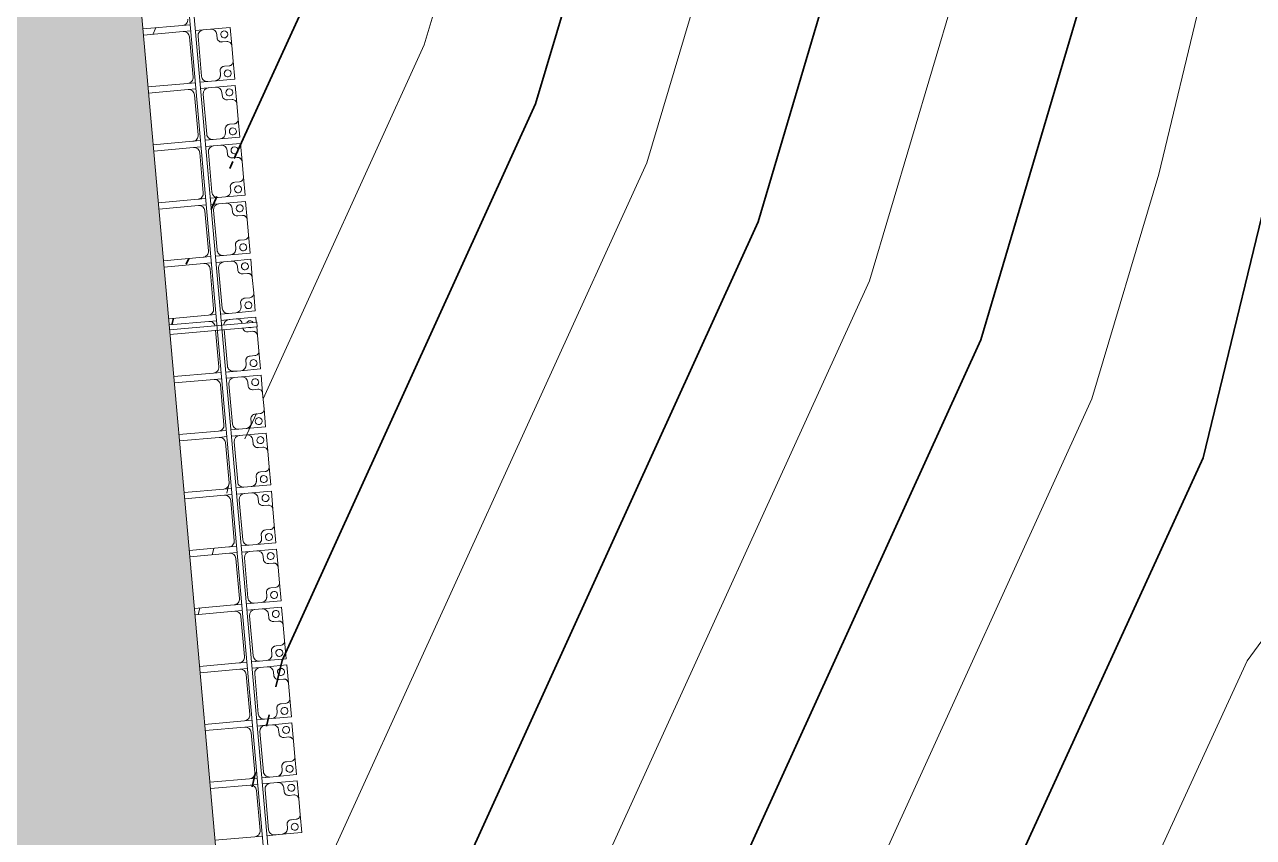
# Model space of a CAD drawing. Header units: millimetres. Extents: x -861324 to 439029, y -308065 to 694685.
# Drawn here: x -13689 to -3133, y 65392 to 72377 of the extents above; entities that cross this region are included whole.
import ezdxf

# ---------------------------------------------------------------- set-up
doc = ezdxf.new("R2010")
doc.units = ezdxf.units.MM
for name, color, linetype, lineweight in [('A-DETL-GENF', 92, 'Continuous', 9), ('A-DETL-THIN', 151, 'Continuous', 9), ('A-GENM', 13, 'Continuous', 9), ('C-TOPO-MAJR', 7, 'Continuous', 35), ('C-TOPO-MINR', 7, 'Continuous', 9), ('S-BEAM', 12, 'Continuous', 9)]:
    doc.layers.add(name, color=color, linetype=linetype, lineweight=lineweight)

# ---------------------------------------------------------------- blocks, each defined once
blk = doc.blocks.new('Dầm C52 - Dầm C52-21055-BỐ TRÍ BÈ PIN HỒ BẢN MÒNG')
at = {"layer": 'S-BEAM', "color": 7}
for p, q in [((-63556, 20), (63556, 20)), ((63556, -20), (-63556, -20))]:
    blk.add_line(p, q, dxfattribs=at)
blk = doc.blocks.new('Dầm C52 - Hộp 40x60-15957-BỐ TRÍ BÈ PIN HỒ BẢN MÒNG')
at = {"layer": 'S-BEAM', "color": 7}
for p, q in [((36408, 20), (37160, 20)), ((37160, 20), (37160, -20)), ((37160, -20), (36408, -20))]:
    blk.add_line(p, q, dxfattribs=at)
blk = doc.blocks.new('Dai phaodi lai - DẢI PHAO ĐI LẠI-21666-BỐ TRÍ BÈ PIN HỒ BẢN MÒNG')
at = {"layer": 'A-GENM', "color": 9}
for p, q in [((97777, 748), (97933, 748)), ((97777, 579), (97777, 748)), ((97777, 748), (97777, 579)), ((97933, 748), (97777, 748)), ((98067, 748), (98223, 748)), ((98223, 748), (98067, 748)), ((98223, 748), (98223, 579)), ((98223, 579), (98223, 748)), ((98277, 748), (98433, 748)), ((98277, 579), (98277, 748)), ((98277, 748), (98277, 579)), ((98433, 748), (98277, 748)), ((98567, 748), (98723, 748)), ((98723, 748), (98567, 748)), ((98723, 748), (98723, 579)), ((98723, 579), (98723, 748)), ((98777, 748), (98933, 748)), ((98777, 579), (98777, 748)), ((98777, 748), (98777, 579)), ((98933, 748), (98777, 748)), ((99067, 748), (99223, 748)), ((99223, 748), (99067, 748)), ((99223, 748), (99223, 579)), ((99223, 579), (99223, 748)), ((99277, 748), (99433, 748)), ((99277, 579), (99277, 748)), ((99277, 748), (99277, 579)), ((99433, 748), (99277, 748)), ((99567, 748), (99723, 748)), ((99723, 748), (99567, 748)), ((99723, 748), (99723, 579)), ((99723, 579), (99723, 748)), ((99777, 748), (99933, 748)), ((99777, 579), (99777, 748)), ((99777, 748), (99777, 579)), ((99933, 748), (99777, 748)), ((100067, 748), (100223, 748)), ((100223, 748), (100067, 748)), ((100223, 748), (100223, 579)), ((100223, 579), (100223, 748)), ((100277, 748), (100318, 748)), ((100277, 579), (100277, 748)), ((100277, 748), (100277, 579)), ((100318, 748), (100277, 748)), ((100358, 748), (100433, 748)), ((100433, 748), (100358, 748)), ((100567, 748), (100723, 748)), ((100723, 748), (100567, 748)), ((100723, 748), (100723, 579)), ((100723, 579), (100723, 748)), ((100777, 748), (100933, 748)), ((100777, 579), (100777, 748)), ((100777, 748), (100777, 579)), ((100933, 748), (100777, 748)), ((101067, 748), (101223, 748)), ((101223, 748), (101067, 748)), ((101223, 748), (101223, 579)), ((101223, 579), (101223, 748)), ((101277, 748), (101433, 748)), ((101277, 579), (101277, 748)), ((101277, 748), (101277, 579)), ((101433, 748), (101277, 748)), ((101567, 748), (101723, 748)), ((101723, 748), (101567, 748)), ((101723, 748), (101723, 579)), ((101723, 579), (101723, 748)), ((101777, 748), (101933, 748)), ((101777, 579), (101777, 748)), ((101777, 748), (101777, 579)), ((101933, 748), (101777, 748)), ((102067, 748), (102223, 748)), ((102223, 748), (102067, 748)), ((102223, 748), (102223, 579)), ((102223, 579), (102223, 748)), ((102277, 748), (102433, 748)), ((102277, 579), (102277, 748)), ((102277, 748), (102277, 579)), ((102433, 748), (102277, 748)), ((102567, 748), (102723, 748)), ((102723, 748), (102567, 748)), ((102723, 748), (102723, 579)), ((102723, 579), (102723, 748)), ((102777, 748), (102933, 748)), ((102777, 579), (102777, 748)), ((102777, 748), (102777, 579)), ((102933, 748), (102777, 748)), ((103067, 748), (103223, 748)), ((103223, 748), (103067, 748)), ((103223, 748), (103223, 579)), ((103223, 579), (103223, 748)), ((103277, 748), (103433, 748)), ((103277, 579), (103277, 748)), ((103277, 748), (103277, 579)), ((103433, 748), (103277, 748)), ((103567, 748), (103723, 748)), ((103723, 748), (103567, 748)), ((103723, 748), (103723, 579)), ((103723, 579), (103723, 748)), ((103777, 748), (103933, 748)), ((103777, 579), (103777, 748)), ((103777, 748), (103777, 579)), ((103933, 748), (103777, 748)), ((104067, 748), (104223, 748)), ((104223, 748), (104067, 748)), ((104223, 748), (104223, 579)), ((104223, 579), (104223, 748)), ((104277, 748), (104433, 748)), ((104277, 579), (104277, 748)), ((104277, 748), (104277, 579)), ((104433, 748), (104277, 748)), ((104567, 748), (104723, 748)), ((104723, 748), (104567, 748)), ((104723, 748), (104723, 579)), ((104723, 579), (104723, 748)), ((97895, 671), (97895, 710)), ((97895, 710), (97895, 671)), ((97895, 671), (97895, 710)), ((98395, 671), (98395, 710)), ((98395, 710), (98395, 671)), ((98395, 671), (98395, 710)), ((98895, 671), (98895, 710)), ((98895, 710), (98895, 671)), ((98895, 671), (98895, 710)), ((99395, 671), (99395, 710)), ((99395, 710), (99395, 671)), ((99395, 671), (99395, 710)), ((99895, 671), (99895, 710)), ((99895, 710), (99895, 671)), ((99895, 671), (99895, 710)), ((100395, 671), (100395, 710)), ((100395, 710), (100395, 671)), ((100395, 671), (100395, 710)), ((100895, 671), (100895, 710)), ((100895, 710), (100895, 671)), ((100895, 671), (100895, 710)), ((101395, 671), (101395, 710)), ((101395, 710), (101395, 671)), ((101395, 671), (101395, 710)), ((101895, 671), (101895, 710)), ((101895, 710), (101895, 671)), ((101895, 671), (101895, 710)), ((102395, 671), (102395, 710)), ((102395, 710), (102395, 671)), ((102395, 671), (102395, 710)), ((102895, 671), (102895, 710)), ((102895, 710), (102895, 671)), ((102895, 671), (102895, 710)), ((103395, 671), (103395, 710)), ((103395, 710), (103395, 671)), ((103395, 671), (103395, 710)), ((103895, 671), (103895, 710)), ((103895, 710), (103895, 671)), ((103895, 671), (103895, 710)), ((104395, 671), (104395, 710)), ((104395, 710), (104395, 671)), ((104395, 671), (104395, 710)), ((97777, 448), (97777, 579)), ((97827, 629), (97864, 629)), ((97864, 629), (97827, 629)), ((97827, 629), (97864, 629)), ((98136, 629), (98173, 629)), ((98173, 629), (98136, 629)), ((98136, 629), (98173, 629)), ((98223, 579), (98223, 448)), ((98277, 448), (98277, 579)), ((98327, 629), (98364, 629)), ((98364, 629), (98327, 629)), ((98327, 629), (98364, 629)), ((98636, 629), (98673, 629)), ((98673, 629), (98636, 629)), ((98636, 629), (98673, 629)), ((98723, 579), (98723, 448)), ((98777, 448), (98777, 579)), ((98827, 629), (98864, 629)), ((98864, 629), (98827, 629)), ((98827, 629), (98864, 629)), ((99136, 629), (99173, 629)), ((99173, 629), (99136, 629)), ((99136, 629), (99173, 629)), ((99223, 579), (99223, 448)), ((99277, 448), (99277, 579)), ((99327, 629), (99364, 629)), ((99364, 629), (99327, 629)), ((99327, 629), (99364, 629)), ((99636, 629), (99673, 629)), ((99673, 629), (99636, 629)), ((99636, 629), (99673, 629)), ((99723, 579), (99723, 448)), ((99777, 448), (99777, 579)), ((99827, 629), (99864, 629)), ((99864, 629), (99827, 629)), ((99827, 629), (99864, 629)), ((100136, 629), (100173, 629)), ((100173, 629), (100136, 629)), ((100136, 629), (100173, 629)), ((100223, 579), (100223, 448)), ((100277, 448), (100277, 579)), ((100636, 629), (100673, 629)), ((100673, 629), (100636, 629)), ((100636, 629), (100673, 629)), ((100723, 579), (100723, 448)), ((100777, 448), (100777, 579)), ((100827, 629), (100864, 629)), ((100864, 629), (100827, 629)), ((100827, 629), (100864, 629)), ((101136, 629), (101173, 629)), ((101173, 629), (101136, 629)), ((101136, 629), (101173, 629)), ((101223, 579), (101223, 448)), ((101277, 448), (101277, 579)), ((101327, 629), (101364, 629)), ((101364, 629), (101327, 629)), ((101327, 629), (101364, 629)), ((101636, 629), (101673, 629)), ((101673, 629), (101636, 629)), ((101636, 629), (101673, 629)), ((101723, 579), (101723, 448)), ((101777, 448), (101777, 579)), ((101827, 629), (101864, 629)), ((101864, 629), (101827, 629)), ((101827, 629), (101864, 629)), ((102136, 629), (102173, 629)), ((102173, 629), (102136, 629)), ((102136, 629), (102173, 629)), ((102223, 579), (102223, 448)), ((102277, 448), (102277, 579)), ((102327, 629), (102364, 629)), ((102364, 629), (102327, 629)), ((102327, 629), (102364, 629)), ((102636, 629), (102673, 629)), ((102673, 629), (102636, 629)), ((102636, 629), (102673, 629)), ((102723, 579), (102723, 448)), ((102777, 448), (102777, 579)), ((102827, 629), (102864, 629)), ((102864, 629), (102827, 629)), ((102827, 629), (102864, 629)), ((103136, 629), (103173, 629)), ((103173, 629), (103136, 629)), ((103136, 629), (103173, 629)), ((103223, 579), (103223, 448)), ((103277, 448), (103277, 579)), ((103327, 629), (103364, 629)), ((103364, 629), (103327, 629)), ((103327, 629), (103364, 629)), ((103636, 629), (103673, 629)), ((103673, 629), (103636, 629)), ((103636, 629), (103673, 629)), ((103723, 579), (103723, 448)), ((103777, 448), (103777, 579)), ((103827, 629), (103864, 629)), ((103864, 629), (103827, 629)), ((103827, 629), (103864, 629)), ((104136, 629), (104173, 629)), ((104173, 629), (104136, 629)), ((104136, 629), (104173, 629)), ((104223, 579), (104223, 448)), ((104277, 448), (104277, 579)), ((104327, 629), (104364, 629)), ((104364, 629), (104327, 629)), ((104327, 629), (104364, 629)), ((104636, 629), (104673, 629)), ((104673, 629), (104636, 629)), ((104636, 629), (104673, 629)), ((104723, 579), (104723, 448)), ((97723, 408), (97723, 343)), ((97777, 343), (97777, 408)), ((98223, 408), (98223, 343)), ((98277, 343), (98277, 408)), ((98723, 408), (98723, 343)), ((98777, 343), (98777, 408)), ((99223, 408), (99223, 343)), ((99277, 343), (99277, 408)), ((99723, 408), (99723, 343)), ((99777, 343), (99777, 408)), ((100223, 408), (100223, 343)), ((100277, 343), (100277, 408)), ((100723, 408), (100723, 343)), ((100777, 343), (100777, 408)), ((101223, 408), (101223, 343)), ((101277, 343), (101277, 408)), ((101723, 408), (101723, 343)), ((101777, 343), (101777, 408)), ((102223, 408), (102223, 343)), ((102277, 343), (102277, 408)), ((102723, 408), (102723, 343)), ((102777, 343), (102777, 408)), ((103223, 408), (103223, 343)), ((103277, 343), (103277, 408)), ((103723, 408), (103723, 343)), ((103777, 343), (103777, 408)), ((104223, 408), (104223, 343)), ((104277, 343), (104277, 408)), ((104723, 408), (104723, 343))]:
    blk.add_line(p, q, dxfattribs=at)
at = {"layer": 'A-GENM', "color": 7}
for p, q in [((98067, 748), (97933, 748)), ((98567, 748), (98433, 748)), ((99067, 748), (98933, 748)), ((99567, 748), (99433, 748)), ((100067, 748), (99933, 748)), ((100567, 748), (100433, 748)), ((101067, 748), (100933, 748)), ((101567, 748), (101433, 748)), ((102067, 748), (101933, 748)), ((102567, 748), (102433, 748)), ((103067, 748), (102933, 748)), ((103567, 748), (103433, 748)), ((104067, 748), (103933, 748)), ((104567, 748), (104433, 748)), ((97895, 710), (97895, 671)), ((98105, 671), (98105, 710)), ((98395, 710), (98395, 671)), ((98605, 671), (98605, 710)), ((98895, 710), (98895, 671)), ((99105, 671), (99105, 710)), ((99395, 710), (99395, 671)), ((99605, 671), (99605, 710)), ((99895, 710), (99895, 671)), ((100105, 671), (100105, 710)), ((100395, 710), (100395, 671)), ((100605, 671), (100605, 710)), ((100895, 710), (100895, 671)), ((101105, 671), (101105, 710)), ((101395, 710), (101395, 671)), ((101605, 671), (101605, 710)), ((101895, 710), (101895, 671)), ((102105, 671), (102105, 710)), ((102395, 710), (102395, 671)), ((102605, 671), (102605, 710)), ((102895, 710), (102895, 671)), ((103105, 671), (103105, 710)), ((103395, 710), (103395, 671)), ((103605, 671), (103605, 710)), ((103895, 710), (103895, 671)), ((104105, 671), (104105, 710)), ((104395, 710), (104395, 671)), ((104605, 671), (104605, 710)), ((97777, 579), (97777, 517)), ((97864, 629), (97827, 629)), ((98173, 629), (98136, 629)), ((98223, 517), (98223, 579)), ((98277, 579), (98277, 517)), ((98364, 629), (98327, 629)), ((98673, 629), (98636, 629)), ((98723, 517), (98723, 579)), ((98777, 579), (98777, 517)), ((98864, 629), (98827, 629)), ((99173, 629), (99136, 629)), ((99223, 517), (99223, 579)), ((99277, 579), (99277, 517)), ((99364, 629), (99327, 629)), ((99673, 629), (99636, 629)), ((99723, 517), (99723, 579)), ((99777, 579), (99777, 517)), ((99864, 629), (99827, 629)), ((100173, 629), (100136, 629)), ((100223, 517), (100223, 579)), ((100277, 579), (100277, 517)), ((100673, 629), (100636, 629)), ((100723, 517), (100723, 579)), ((100777, 579), (100777, 517)), ((100864, 629), (100827, 629)), ((101173, 629), (101136, 629)), ((101223, 517), (101223, 579)), ((101277, 579), (101277, 517)), ((101364, 629), (101327, 629)), ((101673, 629), (101636, 629)), ((101723, 517), (101723, 579)), ((101777, 579), (101777, 517)), ((101864, 629), (101827, 629)), ((102173, 629), (102136, 629)), ((102223, 517), (102223, 579)), ((102277, 579), (102277, 517)), ((102364, 629), (102327, 629)), ((102673, 629), (102636, 629)), ((102723, 517), (102723, 579)), ((102777, 579), (102777, 517)), ((102864, 629), (102827, 629)), ((103173, 629), (103136, 629)), ((103223, 517), (103223, 579)), ((103277, 579), (103277, 517)), ((103364, 629), (103327, 629)), ((103673, 629), (103636, 629)), ((103723, 517), (103723, 579)), ((103777, 579), (103777, 517)), ((103864, 629), (103827, 629)), ((104173, 629), (104136, 629)), ((104223, 517), (104223, 579)), ((104277, 579), (104277, 517)), ((104364, 629), (104327, 629)), ((104673, 629), (104636, 629)), ((104723, 517), (104723, 579)), ((97777, 448), (97777, 517)), ((97827, 467), (98173, 467)), ((98223, 517), (98223, 448)), ((98277, 448), (98277, 517)), ((98327, 467), (98673, 467)), ((98723, 517), (98723, 448)), ((98777, 448), (98777, 517)), ((98827, 467), (99173, 467)), ((99223, 517), (99223, 448)), ((99277, 448), (99277, 517)), ((99327, 467), (99673, 467)), ((99723, 517), (99723, 448)), ((99777, 448), (99777, 517)), ((99827, 467), (100173, 467)), ((100223, 517), (100223, 448)), ((100277, 448), (100277, 517)), ((100358, 467), (100673, 467)), ((100723, 517), (100723, 448)), ((100777, 448), (100777, 517)), ((100827, 467), (101173, 467)), ((101223, 517), (101223, 448)), ((101277, 448), (101277, 517)), ((101327, 467), (101673, 467)), ((101723, 517), (101723, 448)), ((101777, 448), (101777, 517)), ((101827, 467), (102173, 467)), ((102223, 517), (102223, 448)), ((102277, 448), (102277, 517)), ((102327, 467), (102673, 467)), ((102723, 517), (102723, 448)), ((102777, 448), (102777, 517)), ((102827, 467), (103173, 467)), ((103223, 517), (103223, 448)), ((103277, 448), (103277, 517)), ((103327, 467), (103673, 467)), ((103723, 517), (103723, 448)), ((103777, 448), (103777, 517)), ((103827, 467), (104173, 467)), ((104223, 517), (104223, 448)), ((104277, 448), (104277, 517)), ((104327, 467), (104673, 467)), ((104723, 517), (104723, 448)), ((97723, 408), (97723, 343)), ((97723, 0), (97723, 343)), ((97777, 343), (97777, 408)), ((97777, 343), (97777, 0)), ((98173, 393), (97827, 393)), ((98223, 408), (98223, 343)), ((98223, 0), (98223, 343)), ((98277, 343), (98277, 408)), ((98277, 343), (98277, 0)), ((98673, 393), (98327, 393)), ((98723, 408), (98723, 343)), ((98723, 0), (98723, 343)), ((98777, 343), (98777, 408)), ((98777, 343), (98777, 0)), ((99173, 393), (98827, 393)), ((99223, 408), (99223, 343)), ((99223, 0), (99223, 343)), ((99277, 343), (99277, 408)), ((99277, 343), (99277, 0)), ((99673, 393), (99327, 393)), ((99723, 408), (99723, 343)), ((99723, 0), (99723, 343)), ((99777, 343), (99777, 408)), ((99777, 343), (99777, 0)), ((100173, 393), (99827, 393)), ((100223, 408), (100223, 343)), ((100223, 0), (100223, 343)), ((100277, 343), (100277, 408)), ((100277, 343), (100277, 0)), ((100673, 393), (100358, 393)), ((100723, 408), (100723, 343)), ((100723, 0), (100723, 343)), ((100777, 343), (100777, 408)), ((100777, 343), (100777, 0)), ((101173, 393), (100827, 393)), ((101223, 408), (101223, 343)), ((101223, 0), (101223, 343)), ((101277, 343), (101277, 408)), ((101277, 343), (101277, 0)), ((101673, 393), (101327, 393)), ((101723, 408), (101723, 343)), ((101723, 0), (101723, 343)), ((101777, 343), (101777, 408)), ((101777, 343), (101777, 0)), ((102173, 393), (101827, 393)), ((102223, 408), (102223, 343)), ((102223, 0), (102223, 343)), ((102277, 343), (102277, 408)), ((102277, 343), (102277, 0)), ((102673, 393), (102327, 393)), ((102723, 408), (102723, 343)), ((102723, 0), (102723, 343)), ((102777, 343), (102777, 408)), ((102777, 343), (102777, 0)), ((103173, 393), (102827, 393)), ((103223, 408), (103223, 343)), ((103223, 0), (103223, 343)), ((103277, 343), (103277, 408)), ((103277, 343), (103277, 0)), ((103673, 393), (103327, 393)), ((103723, 408), (103723, 343)), ((103723, 0), (103723, 343)), ((103777, 343), (103777, 408)), ((103777, 343), (103777, 0)), ((104173, 393), (103827, 393)), ((104223, 408), (104223, 343)), ((104223, 0), (104223, 343)), ((104277, 343), (104277, 408)), ((104277, 343), (104277, 0)), ((104673, 393), (104327, 393)), ((104723, 408), (104723, 343)), ((104723, 0), (104723, 343))]:
    blk.add_line(p, q, dxfattribs=at)
for centre, radius, start, end in [((97933, 710), 38, 90, 180), ((98067, 710), 38, 360, 90), ((98433, 710), 38, 90, 180), ((98567, 710), 38, 360, 90), ((98933, 710), 38, 90, 180), ((99067, 710), 38, 360, 90), ((99433, 710), 38, 90, 180), ((99567, 710), 38, 360, 90), ((99933, 710), 38, 90, 180), ((100067, 710), 38, 360, 90), ((100433, 710), 38, 90, 180), ((100567, 710), 38, 360, 90), ((100933, 710), 38, 90, 180), ((101067, 710), 38, 360, 90), ((101433, 710), 38, 90, 180), ((101567, 710), 38, 360, 90), ((101933, 710), 38, 90, 180), ((102067, 710), 38, 360, 90), ((102433, 710), 38, 90, 180), ((102567, 710), 38, 360, 90), ((102933, 710), 38, 90, 180), ((103067, 710), 38, 360, 90), ((103433, 710), 38, 90, 180), ((103567, 710), 38, 360, 90), ((103933, 710), 38, 90, 180), ((104067, 710), 38, 360, 90), ((104433, 710), 38, 90, 180), ((104567, 710), 38, 360, 90), ((97855, 668), 40, 283.1885, 3.5081), ((98145, 668), 40, 176.4919, 256.8115), ((98355, 668), 40, 283.1885, 3.5081), ((98645, 668), 40, 176.4919, 256.8115), ((98855, 668), 40, 283.1885, 3.5081), ((99145, 668), 40, 176.4919, 256.8115), ((99355, 668), 40, 283.1885, 3.5081), ((99645, 668), 40, 176.4919, 256.8115), ((99855, 668), 40, 283.1885, 3.5081), ((100145, 668), 40, 176.4919, 256.8115), ((100355, 668), 40, 283.1885, 3.5081), ((100645, 668), 40, 176.4919, 256.8115), ((100855, 668), 40, 283.1885, 3.5081), ((101145, 668), 40, 176.4919, 256.8115), ((101355, 668), 40, 283.1885, 3.5081), ((101645, 668), 40, 176.4919, 256.8115), ((101855, 668), 40, 283.1885, 3.5081), ((102145, 668), 40, 176.4919, 256.8115), ((102355, 668), 40, 283.1885, 3.5081), ((102645, 668), 40, 176.4919, 256.8115), ((102855, 668), 40, 283.1885, 3.5081), ((103145, 668), 40, 176.4919, 256.8115), ((103355, 668), 40, 283.1885, 3.5081), ((103645, 668), 40, 176.4919, 256.8115), ((103855, 668), 40, 283.1885, 3.5081), ((104145, 668), 40, 176.4919, 256.8115), ((104355, 668), 40, 283.1885, 3.5081), ((104645, 668), 40, 176.4919, 256.8115), ((97827, 579), 50, 90, 180), ((98173, 579), 50, 360, 90), ((98327, 579), 50, 90, 180), ((98673, 579), 50, 0, 90), ((98827, 579), 50, 90, 180), ((99173, 579), 50, 0, 90), ((99327, 579), 50, 90, 180), ((99673, 579), 50, 360, 90), ((99827, 579), 50, 90, 180), ((100173, 579), 50, 0, 90), ((100327, 579), 50, 105, 180), ((100673, 579), 50, 0, 90), ((100827, 579), 50, 90, 180), ((101173, 579), 50, 360, 90), ((101327, 579), 50, 90, 180), ((101673, 579), 50, 360, 90), ((101827, 579), 50, 90, 180), ((102173, 579), 50, 0, 90), ((102327, 579), 50, 90, 180), ((102673, 579), 50, 360, 90), ((102827, 579), 50, 90, 180), ((103173, 579), 50, 360, 90), ((103327, 579), 50, 90, 180), ((103673, 579), 50, 0, 90), ((103827, 579), 50, 90, 180), ((104173, 579), 50, 360, 90), ((104327, 579), 50, 90, 180), ((104673, 579), 50, 360, 90), ((97827, 517), 50, 180, 270), ((98173, 517), 50, 270, 0), ((98327, 517), 50, 180, 270), ((98673, 517), 50, 270, 0), ((98827, 517), 50, 180, 270), ((99173, 517), 50, 270, 0), ((99327, 517), 50, 180, 270), ((99673, 517), 50, 270, 0), ((99827, 517), 50, 180, 270), ((100173, 517), 50, 270, 0), ((100327, 517), 50, 180, 255), ((100673, 517), 50, 270, 0), ((100827, 517), 50, 180, 270), ((101173, 517), 50, 270, 0), ((101327, 517), 50, 180, 270), ((101673, 517), 50, 270, 0), ((101827, 517), 50, 180, 270), ((102173, 517), 50, 270, 0), ((102327, 517), 50, 180, 270), ((102673, 517), 50, 270, 0), ((102827, 517), 50, 180, 270), ((103173, 517), 50, 270, 0), ((103327, 517), 50, 180, 270), ((103673, 517), 50, 270, 0), ((103827, 517), 50, 180, 270), ((104173, 517), 50, 270, 0), ((104327, 517), 50, 180, 270), ((104673, 517), 50, 270, 0), ((97673, 343), 50, 360, 90), ((97827, 343), 50, 90, 180), ((98173, 343), 50, 360, 90), ((98327, 343), 50, 90, 180), ((98673, 343), 50, 360, 90), ((98827, 343), 50, 90, 180), ((99173, 343), 50, 360, 90), ((99327, 343), 50, 90, 180), ((99673, 343), 50, 360, 90), ((99827, 343), 50, 90, 180), ((100173, 343), 50, 360, 90), ((100327, 343), 50, 105, 180), ((100673, 343), 50, 360, 90), ((100827, 343), 50, 90, 180), ((101173, 343), 50, 360, 90), ((101327, 343), 50, 90, 180), ((101673, 343), 50, 360, 90), ((101827, 343), 50, 90, 180), ((102173, 343), 50, 360, 90), ((102327, 343), 50, 90, 180), ((102673, 343), 50, 360, 90), ((102827, 343), 50, 90, 180), ((103173, 343), 50, 360, 90), ((103327, 343), 50, 90, 180), ((103673, 343), 50, 360, 90), ((103827, 343), 50, 90, 180), ((104173, 343), 50, 360, 90), ((104327, 343), 50, 90, 180), ((104673, 343), 50, 360, 90)]:
    blk.add_arc(centre, radius, start, end, dxfattribs=at)
at = {"layer": 'A-GENM', "color": 9}
for centre, radius, start, end in [((97832, 693), 30, 90, 270), ((97832, 693), 30, 90, 270), ((97832, 693), 30, 270, 90), ((97832, 693), 30, 270, 90), ((97855, 668), 40, 323.3483, 3.5081), ((97855, 668), 40, 323.3483, 3.5081), ((97855, 668), 40, 323.3483, 3.5081), ((97933, 710), 38, 135, 180), ((97933, 710), 38, 135, 180), ((97933, 710), 38, 135, 180), ((98067, 710), 38, 15, 45), ((98067, 710), 38, 15, 45), ((98067, 710), 38, 15, 45), ((98145, 668), 40, 176.4919, 230.0383), ((98145, 668), 40, 176.4919, 230.0383), ((98145, 668), 40, 176.4919, 230.0383), ((98168, 693), 30, 90, 270), ((98168, 693), 30, 90, 270), ((98168, 693), 30, 270, 90), ((98168, 693), 30, 270, 90), ((98332, 693), 30, 90, 270), ((98332, 693), 30, 90, 270), ((98332, 693), 30, 270, 90), ((98332, 693), 30, 270, 90), ((98355, 668), 40, 323.3483, 3.5081), ((98355, 668), 40, 323.3483, 3.5081), ((98355, 668), 40, 323.3483, 3.5081), ((98433, 710), 38, 135, 180), ((98433, 710), 38, 135, 180), ((98433, 710), 38, 135, 180), ((98567, 710), 38, 15, 45), ((98567, 710), 38, 15, 45), ((98567, 710), 38, 15, 45), ((98645, 668), 40, 176.4919, 230.0383), ((98645, 668), 40, 176.4919, 230.0383), ((98645, 668), 40, 176.4919, 230.0383), ((98668, 693), 30, 90, 270), ((98668, 693), 30, 90, 270), ((98668, 693), 30, 270, 90), ((98668, 693), 30, 270, 90), ((98832, 693), 30, 90, 270), ((98832, 693), 30, 90, 270), ((98832, 693), 30, 270, 90), ((98832, 693), 30, 270, 90), ((98855, 668), 40, 323.3483, 3.5081), ((98855, 668), 40, 323.3483, 3.5081), ((98855, 668), 40, 323.3483, 3.5081), ((98933, 710), 38, 135, 180), ((98933, 710), 38, 135, 180), ((98933, 710), 38, 135, 180), ((99067, 710), 38, 15, 45), ((99067, 710), 38, 15, 45), ((99067, 710), 38, 15, 45), ((99145, 668), 40, 176.4919, 230.0383), ((99145, 668), 40, 176.4919, 230.0383), ((99145, 668), 40, 176.4919, 230.0383), ((99168, 693), 30, 90, 270), ((99168, 693), 30, 90, 270), ((99168, 693), 30, 270, 90), ((99168, 693), 30, 270, 90), ((99332, 693), 30, 90, 270), ((99332, 693), 30, 90, 270), ((99332, 693), 30, 270, 90), ((99332, 693), 30, 270, 90), ((99355, 668), 40, 323.3483, 3.5081), ((99355, 668), 40, 323.3483, 3.5081), ((99355, 668), 40, 323.3483, 3.5081), ((99433, 710), 38, 135, 180), ((99433, 710), 38, 135, 180), ((99433, 710), 38, 135, 180), ((99567, 710), 38, 15, 45), ((99567, 710), 38, 15, 45), ((99567, 710), 38, 15, 45), ((99645, 668), 40, 176.4919, 230.0383), ((99645, 668), 40, 176.4919, 230.0383), ((99645, 668), 40, 176.4919, 230.0383), ((99668, 693), 30, 90, 270), ((99668, 693), 30, 90, 270), ((99668, 693), 30, 270, 90), ((99668, 693), 30, 270, 90), ((99832, 693), 30, 90, 270), ((99832, 693), 30, 90, 270), ((99832, 693), 30, 270, 90), ((99832, 693), 30, 270, 90), ((99855, 668), 40, 323.3483, 3.5081), ((99855, 668), 40, 323.3483, 3.5081), ((99855, 668), 40, 323.3483, 3.5081), ((99933, 710), 38, 135, 180), ((99933, 710), 38, 135, 180), ((99933, 710), 38, 135, 180), ((100067, 710), 38, 15, 45), ((100067, 710), 38, 15, 45), ((100067, 710), 38, 15, 45), ((100145, 668), 40, 176.4919, 230.0383), ((100145, 668), 40, 176.4919, 230.0383), ((100145, 668), 40, 176.4919, 230.0383), ((100168, 693), 30, 90, 270), ((100168, 693), 30, 90, 270), ((100168, 693), 30, 270, 90), ((100168, 693), 30, 270, 90), ((100332, 693), 30, 120, 240), ((100332, 693), 30, 120, 240), ((100332, 693), 30, 330, 30), ((100332, 693), 30, 330, 30), ((100355, 668), 40, 323.3483, 3.5081), ((100355, 668), 40, 323.3483, 3.5081), ((100355, 668), 40, 323.3483, 3.5081), ((100433, 710), 38, 135, 180), ((100433, 710), 38, 135, 180), ((100433, 710), 38, 135, 180), ((100567, 710), 38, 15, 45), ((100567, 710), 38, 15, 45), ((100567, 710), 38, 15, 45), ((100645, 668), 40, 176.4919, 230.0383), ((100645, 668), 40, 176.4919, 230.0383), ((100645, 668), 40, 176.4919, 230.0383), ((100668, 693), 30, 90, 270), ((100668, 693), 30, 90, 270), ((100668, 693), 30, 270, 90), ((100668, 693), 30, 270, 90), ((100832, 693), 30, 90, 270), ((100832, 693), 30, 90, 270), ((100832, 693), 30, 270, 90), ((100832, 693), 30, 270, 90), ((100855, 668), 40, 323.3483, 3.5081), ((100855, 668), 40, 323.3483, 3.5081), ((100855, 668), 40, 323.3483, 3.5081), ((100933, 710), 38, 135, 180), ((100933, 710), 38, 135, 180), ((100933, 710), 38, 135, 180), ((101067, 710), 38, 15, 45), ((101067, 710), 38, 15, 45), ((101067, 710), 38, 15, 45), ((101145, 668), 40, 176.4919, 230.0383), ((101145, 668), 40, 176.4919, 230.0383), ((101145, 668), 40, 176.4919, 230.0383), ((101168, 693), 30, 90, 270), ((101168, 693), 30, 90, 270), ((101168, 693), 30, 270, 90), ((101168, 693), 30, 270, 90), ((101332, 693), 30, 90, 270), ((101332, 693), 30, 90, 270), ((101332, 693), 30, 270, 90), ((101332, 693), 30, 270, 90), ((101355, 668), 40, 323.3483, 3.5081), ((101355, 668), 40, 323.3483, 3.5081), ((101355, 668), 40, 323.3483, 3.5081), ((101433, 710), 38, 135, 180), ((101433, 710), 38, 135, 180), ((101433, 710), 38, 135, 180), ((101567, 710), 38, 15, 45), ((101567, 710), 38, 15, 45), ((101567, 710), 38, 15, 45), ((101645, 668), 40, 176.4919, 230.0383), ((101645, 668), 40, 176.4919, 230.0383), ((101645, 668), 40, 176.4919, 230.0383), ((101668, 693), 30, 90, 270), ((101668, 693), 30, 90, 270), ((101668, 693), 30, 270, 90), ((101668, 693), 30, 270, 90), ((101832, 693), 30, 90, 270), ((101832, 693), 30, 90, 270), ((101832, 693), 30, 270, 90), ((101832, 693), 30, 270, 90), ((101855, 668), 40, 323.3483, 3.5081), ((101855, 668), 40, 323.3483, 3.5081), ((101855, 668), 40, 323.3483, 3.5081), ((101933, 710), 38, 135, 180), ((101933, 710), 38, 135, 180), ((101933, 710), 38, 135, 180), ((102067, 710), 38, 15, 45), ((102067, 710), 38, 15, 45), ((102067, 710), 38, 15, 45), ((102145, 668), 40, 176.4919, 230.0383), ((102145, 668), 40, 176.4919, 230.0383), ((102145, 668), 40, 176.4919, 230.0383), ((102168, 693), 30, 90, 270), ((102168, 693), 30, 90, 270), ((102168, 693), 30, 270, 90), ((102168, 693), 30, 270, 90), ((102332, 693), 30, 90, 270), ((102332, 693), 30, 90, 270), ((102332, 693), 30, 270, 90), ((102332, 693), 30, 270, 90), ((102355, 668), 40, 323.3483, 3.5081), ((102355, 668), 40, 323.3483, 3.5081), ((102355, 668), 40, 323.3483, 3.5081), ((102433, 710), 38, 135, 180), ((102433, 710), 38, 135, 180), ((102433, 710), 38, 135, 180), ((102567, 710), 38, 15, 45), ((102567, 710), 38, 15, 45), ((102567, 710), 38, 15, 45), ((102645, 668), 40, 176.4919, 230.0383), ((102645, 668), 40, 176.4919, 230.0383), ((102645, 668), 40, 176.4919, 230.0383), ((102668, 693), 30, 90, 270), ((102668, 693), 30, 90, 270), ((102668, 693), 30, 270, 90), ((102668, 693), 30, 270, 90), ((102832, 693), 30, 90, 270), ((102832, 693), 30, 90, 270), ((102832, 693), 30, 270, 90), ((102832, 693), 30, 270, 90), ((102855, 668), 40, 323.3483, 3.5081), ((102855, 668), 40, 323.3483, 3.5081), ((102855, 668), 40, 323.3483, 3.5081), ((102933, 710), 38, 135, 180), ((102933, 710), 38, 135, 180), ((102933, 710), 38, 135, 180), ((103067, 710), 38, 15, 45), ((103067, 710), 38, 15, 45), ((103067, 710), 38, 15, 45), ((103145, 668), 40, 176.4919, 230.0383), ((103145, 668), 40, 176.4919, 230.0383), ((103145, 668), 40, 176.4919, 230.0383), ((103168, 693), 30, 90, 270), ((103168, 693), 30, 90, 270), ((103168, 693), 30, 270, 90), ((103168, 693), 30, 270, 90), ((103332, 693), 30, 90, 270), ((103332, 693), 30, 90, 270), ((103332, 693), 30, 270, 90), ((103332, 693), 30, 270, 90), ((103355, 668), 40, 323.3483, 3.5081), ((103355, 668), 40, 323.3483, 3.5081), ((103355, 668), 40, 323.3483, 3.5081), ((103433, 710), 38, 135, 180), ((103433, 710), 38, 135, 180), ((103433, 710), 38, 135, 180), ((103567, 710), 38, 15, 45), ((103567, 710), 38, 15, 45), ((103567, 710), 38, 15, 45), ((103645, 668), 40, 176.4919, 230.0383), ((103645, 668), 40, 176.4919, 230.0383), ((103645, 668), 40, 176.4919, 230.0383), ((103668, 693), 30, 90, 270), ((103668, 693), 30, 90, 270), ((103668, 693), 30, 270, 90), ((103668, 693), 30, 270, 90), ((103832, 693), 30, 90, 270), ((103832, 693), 30, 90, 270), ((103832, 693), 30, 270, 90), ((103832, 693), 30, 270, 90), ((103855, 668), 40, 323.3483, 3.5081), ((103855, 668), 40, 323.3483, 3.5081), ((103855, 668), 40, 323.3483, 3.5081), ((103933, 710), 38, 135, 180), ((103933, 710), 38, 135, 180), ((103933, 710), 38, 135, 180), ((104067, 710), 38, 15, 45), ((104067, 710), 38, 15, 45), ((104067, 710), 38, 15, 45), ((104145, 668), 40, 176.4919, 230.0383), ((104145, 668), 40, 176.4919, 230.0383), ((104145, 668), 40, 176.4919, 230.0383), ((104168, 693), 30, 90, 270), ((104168, 693), 30, 90, 270), ((104168, 693), 30, 270, 90), ((104168, 693), 30, 270, 90), ((104332, 693), 30, 90, 270), ((104332, 693), 30, 90, 270), ((104332, 693), 30, 270, 90), ((104332, 693), 30, 270, 90), ((104355, 668), 40, 323.3483, 3.5081), ((104355, 668), 40, 323.3483, 3.5081), ((104355, 668), 40, 323.3483, 3.5081), ((104433, 710), 38, 135, 180), ((104433, 710), 38, 135, 180), ((104433, 710), 38, 135, 180), ((104567, 710), 38, 15, 45), ((104567, 710), 38, 15, 45), ((104567, 710), 38, 15, 45), ((104645, 668), 40, 176.4919, 230.0383), ((104645, 668), 40, 176.4919, 230.0383), ((104645, 668), 40, 176.4919, 230.0383), ((104668, 693), 30, 90, 270), ((104668, 693), 30, 90, 270), ((104668, 693), 30, 270, 90), ((104668, 693), 30, 270, 90), ((97827, 579), 50, 90, 180), ((97827, 579), 50, 90, 180), ((97827, 579), 50, 90, 180), ((97855, 668), 40, 283.1885, 296.5751), ((97855, 668), 40, 283.1885, 296.5751), ((97855, 668), 40, 283.1885, 296.5751), ((98145, 668), 40, 243.4249, 256.8115), ((98145, 668), 40, 243.4249, 256.8115), ((98145, 668), 40, 243.4249, 256.8115), ((98173, 579), 50, 0, 90), ((98173, 579), 50, 360, 90), ((98173, 579), 50, 0, 90), ((98327, 579), 50, 90, 180), ((98327, 579), 50, 90, 180), ((98327, 579), 50, 90, 180), ((98355, 668), 40, 283.1885, 296.5751), ((98355, 668), 40, 283.1885, 296.5751), ((98355, 668), 40, 283.1885, 296.5751), ((98645, 668), 40, 243.4249, 256.8115), ((98645, 668), 40, 243.4249, 256.8115), ((98645, 668), 40, 243.4249, 256.8115), ((98673, 579), 50, 0, 90), ((98673, 579), 50, 0, 90), ((98673, 579), 50, 0, 90), ((98827, 579), 50, 90, 180), ((98827, 579), 50, 90, 180), ((98827, 579), 50, 90, 180), ((98855, 668), 40, 283.1885, 296.5751), ((98855, 668), 40, 283.1885, 296.5751), ((98855, 668), 40, 283.1885, 296.5751), ((99145, 668), 40, 243.4249, 256.8115), ((99145, 668), 40, 243.4249, 256.8115), ((99145, 668), 40, 243.4249, 256.8115), ((99173, 579), 50, 0, 90), ((99173, 579), 50, 0, 90), ((99173, 579), 50, 0, 90), ((99327, 579), 50, 90, 180), ((99327, 579), 50, 90, 180), ((99327, 579), 50, 90, 180), ((99355, 668), 40, 283.1885, 296.5751), ((99355, 668), 40, 283.1885, 296.5751), ((99355, 668), 40, 283.1885, 296.5751), ((99645, 668), 40, 243.4249, 256.8115), ((99645, 668), 40, 243.4249, 256.8115), ((99645, 668), 40, 243.4249, 256.8115), ((99673, 579), 50, 0, 90), ((99673, 579), 50, 360, 90), ((99673, 579), 50, 0, 90), ((99827, 579), 50, 90, 180), ((99827, 579), 50, 90, 180), ((99827, 579), 50, 90, 180), ((99855, 668), 40, 283.1885, 296.5751), ((99855, 668), 40, 283.1885, 296.5751), ((99855, 668), 40, 283.1885, 296.5751), ((100145, 668), 40, 243.4249, 256.8115), ((100145, 668), 40, 243.4249, 256.8115), ((100145, 668), 40, 243.4249, 256.8115), ((100173, 579), 50, 0, 90), ((100173, 579), 50, 0, 90), ((100173, 579), 50, 0, 90), ((100327, 579), 50, 105, 180), ((100327, 579), 50, 105, 180), ((100327, 579), 50, 105, 180), ((100355, 668), 40, 283.1885, 296.5751), ((100355, 668), 40, 283.1885, 296.5751), ((100355, 668), 40, 283.1885, 296.5751), ((100645, 668), 40, 243.4249, 256.8115), ((100645, 668), 40, 243.4249, 256.8115), ((100645, 668), 40, 243.4249, 256.8115), ((100673, 579), 50, 0, 90), ((100673, 579), 50, 0, 90), ((100673, 579), 50, 0, 90), ((100827, 579), 50, 90, 180), ((100827, 579), 50, 90, 180), ((100827, 579), 50, 90, 180), ((100855, 668), 40, 283.1885, 296.5751), ((100855, 668), 40, 283.1885, 296.5751), ((100855, 668), 40, 283.1885, 296.5751), ((101145, 668), 40, 243.4249, 256.8115), ((101145, 668), 40, 243.4249, 256.8115), ((101145, 668), 40, 243.4249, 256.8115), ((101173, 579), 50, 0, 90), ((101173, 579), 50, 360, 90), ((101173, 579), 50, 0, 90), ((101327, 579), 50, 90, 180), ((101327, 579), 50, 90, 180), ((101327, 579), 50, 90, 180), ((101355, 668), 40, 283.1885, 296.5751), ((101355, 668), 40, 283.1885, 296.5751), ((101355, 668), 40, 283.1885, 296.5751), ((101645, 668), 40, 243.4249, 256.8115), ((101645, 668), 40, 243.4249, 256.8115), ((101645, 668), 40, 243.4249, 256.8115), ((101673, 579), 50, 0, 90), ((101673, 579), 50, 360, 90), ((101673, 579), 50, 0, 90), ((101827, 579), 50, 90, 180), ((101827, 579), 50, 90, 180), ((101827, 579), 50, 90, 180), ((101855, 668), 40, 283.1885, 296.5751), ((101855, 668), 40, 283.1885, 296.5751), ((101855, 668), 40, 283.1885, 296.5751), ((102145, 668), 40, 243.4249, 256.8115), ((102145, 668), 40, 243.4249, 256.8115), ((102145, 668), 40, 243.4249, 256.8115), ((102173, 579), 50, 0, 90), ((102173, 579), 50, 0, 90), ((102173, 579), 50, 0, 90), ((102327, 579), 50, 90, 180), ((102327, 579), 50, 90, 180), ((102327, 579), 50, 90, 180), ((102355, 668), 40, 283.1885, 296.5751), ((102355, 668), 40, 283.1885, 296.5751), ((102355, 668), 40, 283.1885, 296.5751), ((102645, 668), 40, 243.4249, 256.8115), ((102645, 668), 40, 243.4249, 256.8115), ((102645, 668), 40, 243.4249, 256.8115), ((102673, 579), 50, 0, 90), ((102673, 579), 50, 360, 90), ((102673, 579), 50, 0, 90), ((102827, 579), 50, 90, 180), ((102827, 579), 50, 90, 180), ((102827, 579), 50, 90, 180), ((102855, 668), 40, 283.1885, 296.5751), ((102855, 668), 40, 283.1885, 296.5751), ((102855, 668), 40, 283.1885, 296.5751), ((103145, 668), 40, 243.4249, 256.8115), ((103145, 668), 40, 243.4249, 256.8115), ((103145, 668), 40, 243.4249, 256.8115), ((103173, 579), 50, 0, 90), ((103173, 579), 50, 360, 90), ((103173, 579), 50, 0, 90), ((103327, 579), 50, 90, 180), ((103327, 579), 50, 90, 180), ((103327, 579), 50, 90, 180), ((103355, 668), 40, 283.1885, 296.5751), ((103355, 668), 40, 283.1885, 296.5751), ((103355, 668), 40, 283.1885, 296.5751), ((103645, 668), 40, 243.4249, 256.8115), ((103645, 668), 40, 243.4249, 256.8115), ((103645, 668), 40, 243.4249, 256.8115), ((103673, 579), 50, 0, 90), ((103673, 579), 50, 0, 90), ((103673, 579), 50, 0, 90), ((103827, 579), 50, 90, 180), ((103827, 579), 50, 90, 180), ((103827, 579), 50, 90, 180), ((103855, 668), 40, 283.1885, 296.5751), ((103855, 668), 40, 283.1885, 296.5751), ((103855, 668), 40, 283.1885, 296.5751), ((104145, 668), 40, 243.4249, 256.8115), ((104145, 668), 40, 243.4249, 256.8115), ((104145, 668), 40, 243.4249, 256.8115), ((104173, 579), 50, 0, 90), ((104173, 579), 50, 360, 90), ((104173, 579), 50, 0, 90), ((104327, 579), 50, 90, 180), ((104327, 579), 50, 90, 180), ((104327, 579), 50, 90, 180), ((104355, 668), 40, 283.1885, 296.5751), ((104355, 668), 40, 283.1885, 296.5751), ((104355, 668), 40, 283.1885, 296.5751), ((104645, 668), 40, 243.4249, 256.8115), ((104645, 668), 40, 243.4249, 256.8115), ((104645, 668), 40, 243.4249, 256.8115), ((104673, 579), 50, 0, 90), ((104673, 579), 50, 360, 90), ((104673, 579), 50, 0, 90)]:
    blk.add_arc(centre, radius, start, end, dxfattribs=at)
blk = doc.blocks.new('HOBANMONG_BEPIN 4_rvt-1-BỐ TRÍ BÈ PIN HỒ BẢN MÒNG')
at = {"layer": 'A-GENM', "lineweight": 9, "rotation": 275.0793457303301}
blk.add_blockref('Dai phaodi lai - DẢI PHAO ĐI LẠI-21666-BỐ TRÍ BÈ PIN HỒ BẢN MÒNG', (-21325, 169679), dxfattribs=at)
at = {"layer": 'S-BEAM', "lineweight": 9}
for name, p, rotation in [('Dầm C52 - Dầm C52-21055-BỐ TRÍ BÈ PIN HỒ BẢN MÒNG', (-15335, 107119), 95.07934573032993), ('Dầm C52 - Hộp 40x60-15957-BỐ TRÍ BÈ PIN HỒ BẢN MÒNG', (-48707, 66511), 5.079345730330104)]:
    blk.add_blockref(name, p, dxfattribs=dict(at, rotation=rotation))

msp = doc.modelspace()

# ---------------------------------------------------------------- hatches: boundary and pattern name
at = {"layer": 'A-DETL-GENF'}
msp.add_hatch(color=8, dxfattribs=at).paths.add_polyline_path([(-77890, -10053), (-40370, -6718), (-44620, 41093), (-10168, 44155), (-21324, 169661), (-93296, 163263), (-77965, -9210)])

# ---------------------------------------------------------------- linework, layer by layer
at = {"layer": 'A-DETL-THIN'}
msp.add_line((-10168, 44155), (-21324, 169661), dxfattribs=at)
at = {"layer": 'C-TOPO-MAJR'}
for p, q in [((-9300, 71695), (-5863, 83277)), ((-7388, 70681), (-5097, 78403)), ((-3564, 68654), (-1264, 78171)), ((-5476, 69668), (-4330, 73529)), ((-11887, 71226), (-11212, 72709)), ((-11477, 66911), (-9300, 71695)), ((-11926, 71139), (-11899, 71200)), ((-12086, 70789), (-12036, 70899)), ((-10654, 63506), (-7388, 70681)), ((-12301, 70317), (-12278, 70367)), ((-12423, 69798), (-12410, 69853)), ((-9831, 60100), (-5476, 69668)), ((-7241, 60626), (-3564, 68654)), ((-11531, 66686), (-11477, 66911)), ((-11611, 66348), (-11587, 66446)), ((-11733, 65827), (-11704, 65950))]:
    msp.add_line(p, q, dxfattribs=at)
at = {"layer": 'C-TOPO-MINR'}
for p, q in [((-10256, 72202), (-7678, 80889)), ((-8344, 71188), (-5480, 80840)), ((-3947, 71091), (-2031, 79022)), ((-6432, 70175), (-4713, 75966)), ((-12588, 72293), (-12562, 72349)), ((-11640, 69162), (-10256, 72202)), ((-11066, 65209), (-8344, 71188)), ((-4520, 69161), (-3947, 71091)), ((-10243, 61803), (-6432, 70175)), ((-6697, 64377), (-4520, 69161)), ((-11797, 68816), (-11697, 69036)), ((-11951, 68351), (-11930, 68440)), ((-3188, 66910), (-2405, 67978)), ((-12076, 67821), (-12063, 67876)), ((-12197, 67308), (-12184, 67363)), ((-5946, 60888), (-3188, 66910))]:
    msp.add_line(p, q, dxfattribs=at)

# ---------------------------------------------------------------- block references
at = {"lineweight": 5}
msp.add_blockref('HOBANMONG_BEPIN 4_rvt-1-BỐ TRÍ BÈ PIN HỒ BẢN MÒNG', (0, 0), dxfattribs=at)

doc.saveas('drawing.dxf')
